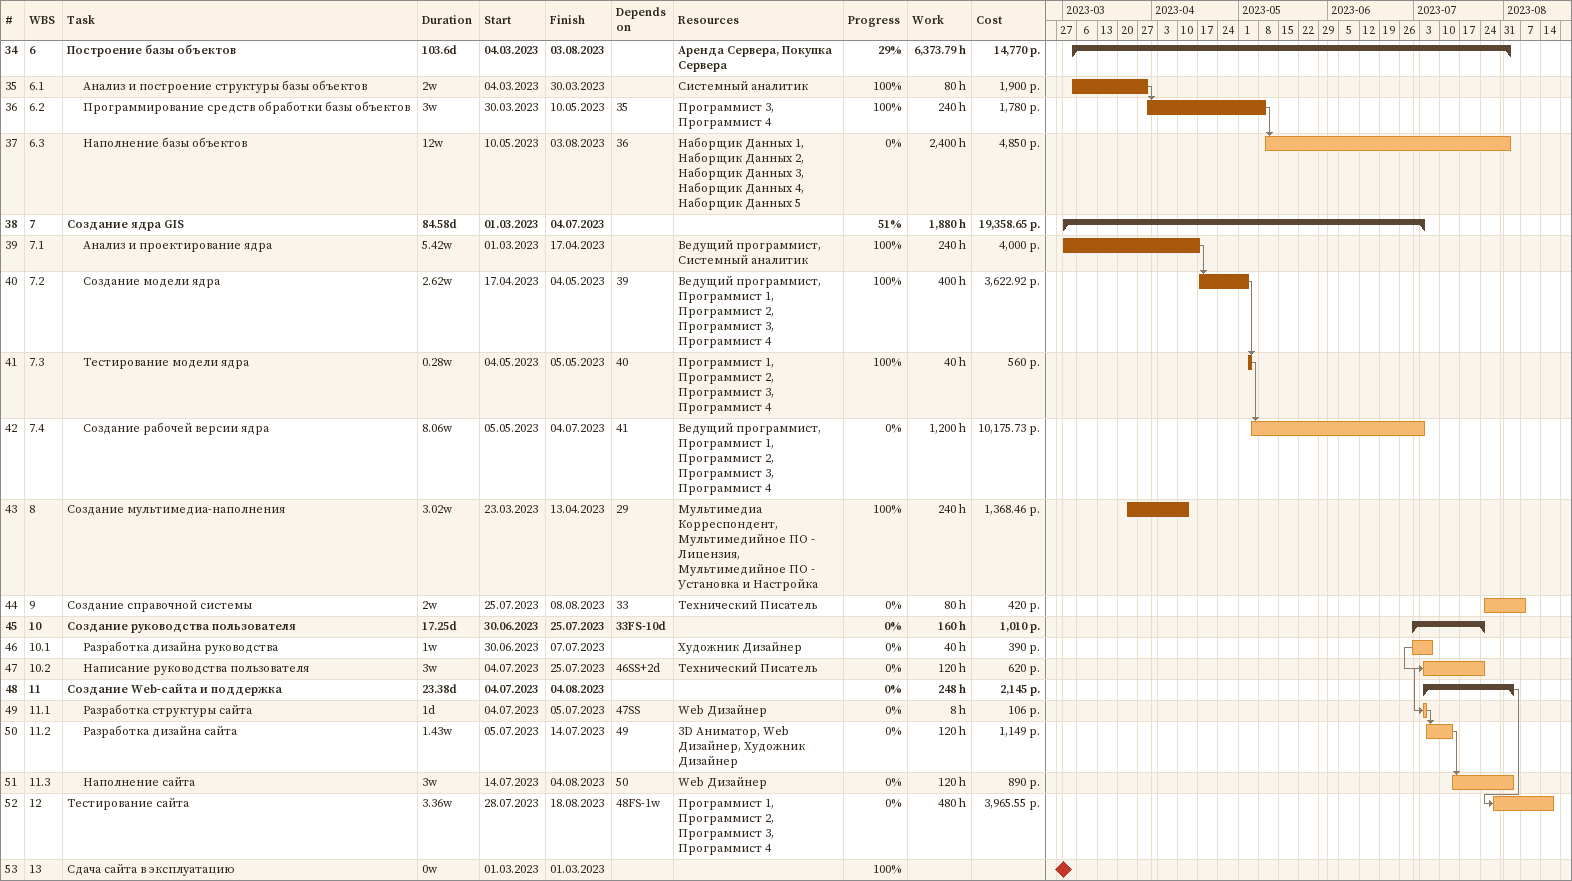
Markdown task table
| ID | WBS | Task | Duration | Start | Finish | Predecessors | Resources | % complete | Work (h) | Cost (р.) |
|---|---|---|---|---|---|---|---|---|---|---|
| 34 | 6 | **Построение базы объектов** | 103.6d | 2023-03-04 | 2023-08-03 |  | Аренда Сервера, Покупка Сервера | 29 | 6373.79 | 14770 |
| 35 | 6.1 | Анализ и построение структуры базы объектов | 2w | 2023-03-04 | 2023-03-30 |  | Системный аналитик | 100 | 80 | 1900 |
| 36 | 6.2 | Программирование средств обработки базы объектов | 3w | 2023-03-30 | 2023-05-10 | 35 | Программист 3, Программист 4 | 100 | 240 | 1780 |
| 37 | 6.3 | Наполнение базы объектов | 12w | 2023-05-10 | 2023-08-03 | 36 | Наборщик Данных 1, Наборщик Данных 2, Наборщик Данных 3, Наборщик Данных 4, Наборщик Данных 5 | 0 | 2400 | 4850 |
| 38 | 7 | **Создание ядра GIS** | 84.58d | 2023-03-01 | 2023-07-04 |  |  | 51 | 1880 | 19358.65 |
| 39 | 7.1 | Анализ и проектирование ядра | 5.42w | 2023-03-01 | 2023-04-17 |  | Ведущий программист, Системный аналитик | 100 | 240 | 4000 |
| 40 | 7.2 | Создание модели ядра | 2.62w | 2023-04-17 | 2023-05-04 | 39 | Ведущий программист, Программист 1, Программист 2, Программист 3, Программист 4 | 100 | 400 | 3622.92 |
| 41 | 7.3 | Тестирование модели ядра | 0.28w | 2023-05-04 | 2023-05-05 | 40 | Программист 1, Программист 2, Программист 3, Программист 4 | 100 | 40 | 560 |
| 42 | 7.4 | Создание рабочей версии ядра | 8.06w | 2023-05-05 | 2023-07-04 | 41 | Ведущий программист, Программист 1, Программист 2, Программист 3, Программист 4 | 0 | 1200 | 10175.73 |
| 43 | 8 | Создание мультимедиа-наполнения | 3.02w | 2023-03-23 | 2023-04-13 | 29 | Мультимедиа Корреспондент, Мультимедийное ПО - Лицензия, Мультимедийное ПО - Установка и Настройка | 100 | 240 | 1368.46 |
| 44 | 9 | Создание справочной системы | 2w | 2023-07-25 | 2023-08-08 | 33 | Технический Писатель | 0 | 80 | 420 |
| 45 | 10 | **Создание руководства пользователя** | 17.25d | 2023-06-30 | 2023-07-25 | 33FS-10d |  | 0 | 160 | 1010 |
| 46 | 10.1 | Разработка дизайна руководства | 1w | 2023-06-30 | 2023-07-07 |  | Художник Дизайнер | 0 | 40 | 390 |
| 47 | 10.2 | Написание руководства пользователя | 3w | 2023-07-04 | 2023-07-25 | 46SS+2d | Технический Писатель | 0 | 120 | 620 |
| 48 | 11 | **Создание Web-сайта и поддержка** | 23.38d | 2023-07-04 | 2023-08-04 |  |  | 0 | 248 | 2145 |
| 49 | 11.1 | Разработка структуры сайта | 1d | 2023-07-04 | 2023-07-05 | 47SS | Web Дизайнер | 0 | 8 | 106 |
| 50 | 11.2 | Разработка дизайна сайта | 1.43w | 2023-07-05 | 2023-07-14 | 49 | 3D Аниматор, Web Дизайнер, Художник Дизайнер | 0 | 120 | 1149 |
| 51 | 11.3 | Наполнение сайта | 3w | 2023-07-14 | 2023-08-04 | 50 | Web Дизайнер | 0 | 120 | 890 |
| 52 | 12 | Тестирование сайта | 3.36w | 2023-07-28 | 2023-08-18 | 48FS-1w | Программист 1, Программист 2, Программист 3, Программист 4 | 0 | 480 | 3965.55 |
| 53 | 13 | Сдача сайта в эксплуатацию | 0w | 2023-03-01 | 2023-03-01 |  |  | 100 |  |  |
